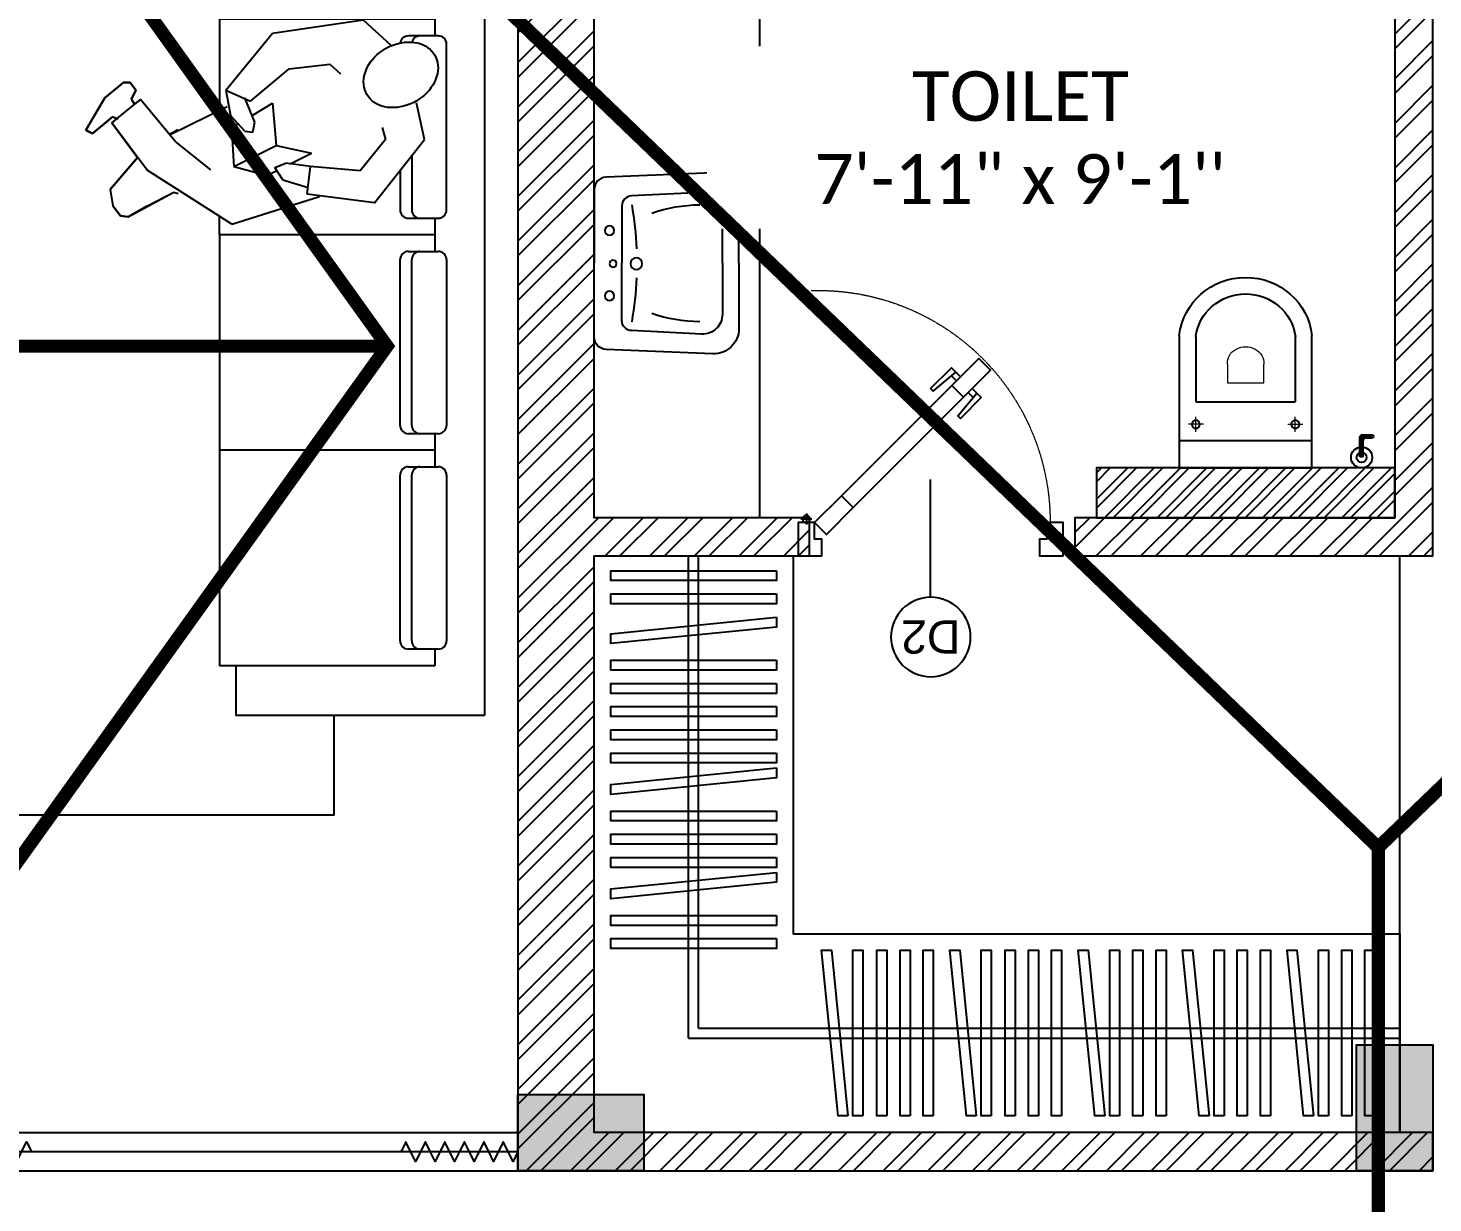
# Model space of a CAD drawing. Header units: millimetres. Extents: x -176651 to 424033, y -469666 to 486614.
# Drawn here: x 226145 to 230382, y 91903 to 95447 of the extents above; entities that cross this region are included whole.
import ezdxf
from ezdxf import colors
from ezdxf.entities.mleader import LeaderData, LeaderLine
from ezdxf.enums import TextEntityAlignment as Align
from ezdxf.math import Vec2, Vec3

# ---------------------------------------------------------------- set-up
doc = ezdxf.new("R2010")
doc.units = ezdxf.units.MM
doc.linetypes.add('1625_West Villa$0$DASHED', pattern=[0.75, 0.5, -0.25])
doc.linetypes.add('1625W-Roof Plan$0$DASHED', pattern=[0.75, 0.5, -0.25])
for name, color, linetype in [('1625_West Villa$0$ad-Door', 8, 'Continuous'), ('1625_West Villa$0$ad-Furniture', 8, 'Continuous'), ('1625_West Villa$0$ad-Ledge wall', 8, 'Continuous'), ('1625_West Villa$0$ad-Text main', 8, 'Continuous'), ('1625_West Villa$0$ad-Text Main_Door&window Label', 8, 'Continuous'), ('1625_West Villa$0$ad-Toilet fixtures', 8, 'Continuous'), ('1625_West Villa$0$ad-Wall', 8, 'Continuous'), ('1625_West Villa$0$ad-Wall hatch', 8, 'Continuous'), ('1625W-Roof Plan$0$ad-Primary Roof', 8, 'Continuous'), ('1625W-Roof Plan$0$ad-Secondary Roof', 8, 'Continuous'), ('1625W_Columns$0$ad-Column', 8, 'Continuous'), ('1625W_Columns$0$ad-Column Hatch', 8, 'Continuous'), ('Site Levels$0$ad-Lvl-Entance road', 4, 'Continuous')]:
    doc.layers.add(name, color=color, linetype=linetype)
doc.styles.add('1625_West Villa$0$New Text Style', font='arial.ttf', dxfattribs={"height": 100})
doc.styles.add('1625_West Villa$0$Standard', font='calibril.ttf')
doc.styles.add('Site Levels$0$Standard', font='arial.ttf')

# ---------------------------------------------------------------- blocks, each defined once
blk = doc.blocks.new('1625_West Villa$0$zw$85AA')
at = {"layer": '1625_West Villa$0$ad-Furniture', "linetype": '1625_West Villa$0$DASHED'}
for points in [[(-1820, 115), (0, 115)], [(-1820, 0), (0, 0)]]:
    blk.add_lwpolyline(points, dxfattribs=at)
at = {"layer": '1625_West Villa$0$ad-Furniture', "transparency": 33554687}
for points in [[(-1820, 57.5), (-1805.3, 28.1), (-1775.9, 86.9), (-1746.6, 28.1), (-1731.9, 57.5), (-1717.2, 86.9), (-1687.8, 28.1), (-1658.4, 86.9), (-1643.7, 57.5), (-1629, 28.1), (-1599.7, 86.9), (-1570.3, 28.1), (-1555.6, 57.5), (-1540.9, 86.9), (-1511.5, 28.1), (-1482.2, 86.9), (-1467.5, 57.5)], [(0, 57.5), (-14.7, 28.1), (-44.1, 86.9), (-73.4, 28.1), (-88.1, 57.5), (-102.8, 86.9), (-132.2, 28.1), (-161.6, 86.9), (-176.3, 57.5), (-191, 28.1), (-220.3, 86.9), (-249.7, 28.1), (-264.4, 57.5), (-279.1, 86.9), (-308.5, 28.1), (-337.8, 86.9), (-352.5, 57.5)]]:
    blk.add_lwpolyline(points, dxfattribs=at)
at = {"layer": '1625_West Villa$0$ad-Furniture'}
blk.add_lwpolyline([(-1820, 57.5), (0, 57.5)], dxfattribs=at)
blk = doc.blocks.new('1625_West Villa$0$zw$A974')
at = {"linetype": 'Continuous'}
for points in [[(210.7, -300), (300, -210.7), (300, 210.7), (210.7, 300), (-210.7, 300), (-300, 210.7), (-300, -210.7), (-210.7, -300)], [(190, -250), (250, -190), (250, 190), (190, 250), (-190, 250), (-250, 190), (-250, -190), (-190, -250)]]:
    blk.add_lwpolyline(points, close=True, dxfattribs=at)
blk = doc.blocks.new('1625_West Villa$0$4BHK_A1$0$$0$3Chair')
for p, q in [((0, 1125), (-750, 1125)), ((-750, 1125), (-750, 975)), ((0, 1125), (0, -1125)), ((-150, 975), (-800, 975)), ((-800, 975), (-800, 700.3)), ((-150, 975), (-150, 925)), ((-780.5, 761.7), (-640.1, 932.9)), ((-640.1, 932.9), (-366.7, 973.8)), ((-366.7, 973.8), (-282.9, 896.6)), ((-298.8, 886.9), (-289.7, 891.7)), ((-289.7, 891.7), (-280.3, 896)), ((-280.3, 896), (-270.7, 899.5)), ((-270.7, 899.5), (-261, 902.4)), ((-261, 902.4), (-251.2, 904.5)), ((-251.2, 904.5), (-241.4, 905.9)), ((-241.4, 905.9), (-231.7, 906.6)), ((-231.7, 906.6), (-222.2, 906.5)), ((-140, 925), (-230, 925)), ((-222.2, 906.5), (-212.9, 905.6)), ((-212.9, 905.6), (-203.9, 904)), ((-203.9, 904), (-195.3, 901.7)), ((-195.3, 901.7), (-187.1, 898.7)), ((-187.1, 898.7), (-179.4, 894.9)), ((-179.4, 894.9), (-172.3, 890.5)), ((-172.3, 890.5), (-165.8, 885.5)), ((-115, 400), (-115, 900)), ((-343.8, 846.5), (-337.8, 854.3)), ((-337.8, 854.3), (-331, 861.8)), ((-331, 861.8), (-323.7, 868.8)), ((-323.7, 868.8), (-315.9, 875.4)), ((-315.9, 875.4), (-307.5, 881.4)), ((-307.5, 881.4), (-298.8, 886.9)), ((-165.8, 885.5), (-159.9, 879.8)), ((-159.9, 879.8), (-154.8, 873.7)), ((-154.8, 873.7), (-150.4, 867)), ((-150.4, 867), (-146.8, 859.8)), ((-146.8, 859.8), (-144, 852.3)), ((-144, 852.3), (-142, 844.4)), ((-706.6, 728.4), (-589.7, 825.7)), ((-589.7, 825.7), (-466.7, 839.6)), ((-433.3, 809.5), (-466.7, 839.6)), ((-363.1, 804.4), (-360.8, 813)), ((-360.8, 813), (-357.7, 821.6)), ((-357.7, 821.6), (-353.9, 830.1)), ((-353.9, 830.1), (-349.2, 838.5)), ((-349.2, 838.5), (-343.8, 846.5)), ((-142.5, 810.8), (-144.8, 802.1)), ((-141.1, 819.4), (-142.5, 810.8)), ((-142, 844.4), (-140.8, 836.3)), ((-140.5, 827.9), (-141.1, 819.4)), ((-140.8, 836.3), (-140.5, 827.9)), ((-1089.2, 784.6), (-1146.1, 737.7)), ((-1146.1, 737.7), (-1089.2, 784.6)), ((-1069.1, 784.7), (-1089.2, 784.6)), ((-1089.2, 784.6), (-1069.1, 784.7)), ((-1052.2, 761.1), (-1069.1, 784.7)), ((-1069.1, 784.7), (-1052.2, 761.1)), ((-365.1, 787.3), (-364.5, 795.8)), ((-364.8, 778.9), (-365.1, 787.3)), ((-363.6, 770.7), (-364.8, 778.9)), ((-364.5, 795.8), (-363.1, 804.4)), ((-361.6, 762.9), (-363.6, 770.7)), ((-358.8, 755.3), (-361.6, 762.9)), ((-161.8, 768.6), (-167.8, 760.8)), ((-156.4, 776.7), (-161.8, 768.6)), ((-151.7, 785), (-156.4, 776.7)), ((-147.9, 793.5), (-151.7, 785)), ((-144.8, 802.1), (-147.9, 793.5)), ((-1146.1, 737.7), (-1202.5, 640.5)), ((-1202.5, 640.5), (-1146.1, 737.7)), ((-1124.7, 663), (-1038, 733)), ((-1065.5, 734.4), (-1052.2, 761.1)), ((-1052.2, 761.1), (-1065.5, 734.4)), ((-1055.7, 718.7), (-1065.5, 734.4)), ((-1065.5, 734.4), (-1055.7, 721)), ((-1038, 733), (-1055.7, 718.7)), ((-950.5, 627.3), (-1038, 733)), ((-931.3, 604.2), (-1038, 733)), ((-780.5, 761.7), (-706.6, 728.4)), ((-780.5, 761.7), (-767, 684.7)), ((-693.1, 664.8), (-723.5, 738.5)), ((-701.4, 685), (-639.7, 721.8)), ((-639.7, 721.8), (-629.3, 594.6)), ((-355.2, 748.2), (-358.8, 755.3)), ((-350.8, 741.5), (-355.2, 748.2)), ((-345.7, 735.3), (-350.8, 741.5)), ((-339.8, 729.7), (-345.7, 735.3)), ((-333.3, 724.6), (-339.8, 729.7)), ((-326.2, 720.2), (-333.3, 724.6)), ((-215.9, 723.4), (-225.3, 719.2)), ((-206.8, 728.3), (-215.9, 723.4)), ((-198.1, 733.8), (-206.8, 728.3)), ((-181.8, 612.3), (-205.5, 722.7)), ((-189.7, 739.8), (-198.1, 733.8)), ((-181.9, 746.4), (-189.7, 739.8)), ((-174.6, 753.4), (-181.9, 746.4)), ((-167.8, 760.8), (-174.6, 753.4)), ((-1182.5, 630.4), (-1122.4, 680.8)), ((-1122.4, 680.8), (-1142.4, 663.9)), ((-1122.4, 680.8), (-1109.1, 675.6)), ((-1105.5, 674.1), (-1122.4, 680.8)), ((-948.2, 627.4), (-776.9, 711.7)), ((-723.3, 638), (-767, 684.7)), ((-318.5, 716.5), (-326.2, 720.2)), ((-310.3, 713.4), (-318.5, 716.5)), ((-301.7, 711.1), (-310.3, 713.4)), ((-292.7, 709.5), (-301.7, 711.1)), ((-283.4, 708.7), (-292.7, 709.5)), ((-273.9, 708.6), (-283.4, 708.7)), ((-264.2, 709.2), (-273.9, 708.6)), ((-254.4, 710.6), (-264.2, 709.2)), ((-244.6, 712.8), (-254.4, 710.6)), ((-234.9, 715.6), (-244.6, 712.8)), ((-225.3, 719.2), (-234.9, 715.6)), ((-1202.5, 640.5), (-1182.5, 630.4)), ((-1182.5, 630.4), (-1202.5, 640.5)), ((-1142.4, 663.9), (-1182.5, 630.4)), ((-1109.1, 675.6), (-1124.7, 663)), ((-1124.7, 663), (-1046.8, 558.4)), ((-1018.3, 520.3), (-1124.7, 663)), ((-925, 642), (-950.5, 627.3)), ((-763.4, 648.1), (-743.7, 659.8)), ((-763.4, 648.1), (-756.5, 530.7)), ((-723.3, 638), (-699.7, 634.8)), ((-699.7, 634.8), (-693.1, 664.8)), ((-309.1, 649), (-298.9, 612.1)), ((-931.3, 604.2), (-827.4, 520.7)), ((-756.5, 530.7), (-629.3, 594.6)), ((-629.3, 594.6), (-522.3, 571.5)), ((-298.9, 612.1), (-375.7, 518)), ((-331.9, 421.1), (-181.8, 612.3)), ((-1129.9, 461.5), (-1045.2, 560.3)), ((-1046.8, 558.4), (-1129.9, 461.5)), ((-586.2, 539.4), (-522.3, 571.5)), ((-220, 563.6), (-220, 400)), ((-762.8, 356.6), (-1018.3, 520.3)), ((-756.5, 530.7), (-656.2, 504.1)), ((-656.2, 504.1), (-627, 518.8)), ((-632.7, 527.7), (-599.3, 541.2)), ((-609, 490.8), (-632.7, 527.7)), ((-525.4, 531.1), (-599.3, 541.2)), ((-535.4, 447.4), (-525.4, 531.1)), ((-375.7, 518), (-525.4, 531.1)), ((-255, 519), (-255, 400)), ((-609, 490.8), (-532, 467.4)), ((-1129.9, 461.5), (-1121.9, 412.8)), ((-1129.9, 461.5), (-1121.9, 412.8)), ((-1075, 379.5), (-937.7, 453.3)), ((-1018.8, 411.4), (-937.7, 453.3)), ((-937.7, 453.3), (-924.6, 449.9)), ((-762.8, 356.6), (-498.5, 440.8)), ((-331.9, 421.1), (-535.4, 447.4)), ((-1121.9, 412.8), (-1098.3, 382.6)), ((-1098.3, 382.6), (-1121.9, 412.8)), ((-1098.3, 382.6), (-1075, 379.5)), ((-1075, 379.5), (-1098.3, 382.6)), ((-1018.8, 411.4), (-1075, 379.5)), ((-230, 375), (-140, 375)), ((-150, 375), (-150, 275)), ((-150, 325), (-800, 325)), ((-800, 325), (-800, -325)), ((-230, 275), (-140, 275)), ((-255, -250), (-255, 250)), ((-220, -250), (-220, 250)), ((-115, 250), (-115, -250)), ((-140, -275), (-230, -275)), ((-150, -275), (-150, -375)), ((-150, -325), (-800, -325)), ((-230, -375), (-140, -375)), ((-255, -900), (-255, -400)), ((-220, -900), (-220, -400)), ((-115, -400), (-115, -900)), ((-140, -925), (-230, -925)), ((-150, -925), (-150, -975)), ((-150, -975), (-800, -975)), ((-750, -975), (-750, -1125)), ((0, -1125), (-750, -1125))]:
    blk.add_line(p, q)
for points in [[(-800, 325), (-800, 380.4)], [(-800, -325), (-800, -975)]]:
    blk.add_lwpolyline(points)
for centre, start, end in [((-230, 900), 90, 171.3158), ((-195, 900), 90, 165.5805), ((-140, 900), 0, 90), ((-230, 400), 180, 270), ((-195, 400), 180, 270), ((-140, 400), 270, 0), ((-230, 250), 90, 180), ((-195, 250), 90, 180), ((-140, 250), 0, 90), ((-230, -250), 180, 270), ((-195, -250), 180, 270), ((-140, -250), 270, 0), ((-230, -400), 90, 180), ((-195, -400), 90, 180), ((-140, -400), 0, 90), ((-230, -900), 180, 270), ((-195, -900), 180, 270), ((-140, -900), 270, 0)]:
    blk.add_arc(centre, 25, start, end)
blk = doc.blocks.new('1625_West Villa$0$ad_Sofa 2 seaters')
for p, q in [((0, 800), (750, 800)), ((0, 800), (0, -800)), ((750, 800), (750, 650)), ((150, 650), (800, 650)), ((150, 650), (150, 600)), ((800, 650), (800, -650)), ((230, 600), (140, 600)), ((150, 50), (150, 600)), ((115, 575), (115, 75)), ((220, 75), (220, 575)), ((255, 75), (255, 575)), ((140, 50), (230, 50)), ((150, 50), (150, -50)), ((150, 0), (800, 0)), ((150, 0), (800, 0)), ((115, -75), (115, -575)), ((230, -50), (140, -50)), ((220, -575), (220, -75)), ((255, -575), (255, -75)), ((140, -600), (230, -600)), ((150, -600), (150, -650)), ((150, -650), (800, -650)), ((750, -650), (750, -800)), ((0, -800), (750, -800))]:
    blk.add_line(p, q)
for centre, start, end in [((140, 575), 90, 180), ((195, 575), 0, 90), ((230, 575), 0, 90), ((140, 75), 180, 270), ((195, 75), 270, 0), ((230, 75), 270, 0), ((140, -75), 90, 180), ((195, -75), 0, 90), ((230, -75), 0, 90), ((140, -575), 180, 270), ((195, -575), 270, 0), ((230, -575), 270, 0)]:
    blk.add_arc(centre, 25, start, end)
blk = doc.blocks.new('1625_West Villa$0$zw$BD1E')
at = {"layer": '1625_West Villa$0$ad-Furniture'}
for points in [[(555.4, -3372.6), (555.4, -3672.6), (3094.6, -3672.6), (3094.6, -555.4), (2794.6, -556)], [(855.4, -555.4), (1194.6, -555.4)], [(555.4, -855.4), (555.4, -1121.6)]]:
    blk.add_lwpolyline(points, dxfattribs=at)
blk.add_lwpolyline([(2344.6, -1646.6), (2344.6, -2846.6), (1644.6, -2846.6), (1644.6, -1646.6)], close=True, dxfattribs=at)
for name, p, rotation in [('1625_West Villa$0$ad_Sofa 2 seaters', (1994.6, -100.4), 270.0000000000001), ('1625_West Villa$0$zw$A974', (555.4, -555.4), 180)]:
    blk.add_blockref(name, p, dxfattribs=dict(at, rotation=rotation))
at = {"layer": '1625_West Villa$0$ad-Furniture', "xscale": -1}
blk.add_blockref('1625_West Villa$0$4BHK_A1$0$$0$3Chair', (100.4, -2246.6), dxfattribs=at)
blk = doc.blocks.new('1625_West Villa$0$zw$AA46')
at = {"layer": '1625_West Villa$0$ad-Furniture'}
for p, q in [((285, 285), (285, 1740)), ((315, 315), (315, 1740)), ((315, 315), (2430, 315)), ((285, 285), (2430, 285))]:
    blk.add_line(p, q, dxfattribs=at)
for points in [[(0, 1740), (600, 1740), (600, 600), (2430, 600), (2430, 0), (0, 0)], [(550, 1695), (550, 1665), (50, 1665), (50, 1695)], [(550, 1625), (550, 1595), (50, 1595), (50, 1625)], [(550, 1555), (550, 1525), (50, 1475), (50, 1505)], [(550, 1425), (550, 1395), (50, 1395), (50, 1425)], [(550, 1355), (550, 1325), (50, 1325), (50, 1355)], [(550, 1285), (550, 1255), (50, 1255), (50, 1285)], [(550, 1215), (550, 1185), (50, 1185), (50, 1215)], [(550, 1145), (550, 1115), (50, 1115), (50, 1145)], [(550, 1100), (550, 1070), (50, 1020), (50, 1050)], [(550, 970), (550, 940), (50, 940), (50, 970)], [(550, 900), (550, 870), (50, 870), (50, 900)], [(550, 830), (550, 800), (50, 800), (50, 830)], [(550, 785), (550, 755), (50, 705), (50, 735)], [(550, 655), (550, 625), (50, 625), (50, 655)], [(550, 585), (550, 555), (50, 555), (50, 585)], [(765.5, 50), (735.5, 50), (685.5, 550), (715.5, 550)], [(810.5, 50), (780.5, 50), (780.5, 550), (810.5, 550)], [(882.7, 50), (852.7, 50), (852.7, 550), (882.7, 550)], [(952.7, 50), (922.7, 50), (922.7, 550), (952.7, 550)], [(1022.7, 50), (992.7, 50), (992.7, 550), (1022.7, 550)], [(1152.7, 50), (1122.7, 50), (1072.7, 550), (1102.7, 550)], [(1197.7, 50), (1167.7, 50), (1167.7, 550), (1197.7, 550)], [(1270, 50), (1240, 50), (1240, 550), (1270, 550)], [(1340, 50), (1310, 50), (1310, 550), (1340, 550)], [(1410, 50), (1380, 50), (1380, 550), (1410, 550)], [(1540, 50), (1510, 50), (1460, 550), (1490, 550)], [(1585, 50), (1555, 50), (1555, 550), (1585, 550)], [(1655, 50), (1625, 50), (1625, 550), (1655, 550)], [(1725, 50), (1695, 50), (1695, 550), (1725, 550)], [(1855, 50), (1825, 50), (1775, 550), (1805, 550)], [(1900, 50), (1870, 50), (1870, 550), (1900, 550)], [(1970, 50), (1940, 50), (1940, 550), (1970, 550)], [(2040, 50), (2010, 50), (2010, 550), (2040, 550)], [(2170, 50), (2140, 50), (2090, 550), (2120, 550)], [(2215, 50), (2185, 50), (2185, 550), (2215, 550)], [(2285, 50), (2255, 50), (2255, 550), (2285, 550)], [(2355, 50), (2325, 50), (2325, 550), (2355, 550)]]:
    blk.add_lwpolyline(points, close=True, dxfattribs=at)
blk = doc.blocks.new('1625_West Villa$0$6 U T S R N_Typical Floor Plan$0$3BHK+_A$0$ad_Commode')
for p, q in [((399.7, 200), (0, 200)), ((0, 200), (0, -200)), ((81.7, -200), (81.7, 200)), ((396.5, 150), (199.8, 150)), ((199.8, 150), (199.8, -150)), ((396.5, -150), (199.8, -150)), ((0, -200), (399.7, -200))]:
    blk.add_line(p, q)
at = {"lineweight": 9}
for p, q in [((131.7, 127.4), (131.7, 172.6)), ((109.1, 150), (154.3, 150)), ((313.4, 55.1), (256.4, 55.1)), ((256.4, 55.1), (256.4, -55.1)), ((256.4, -55.1), (313.4, -55.1)), ((109.1, -150), (154.3, -150)), ((131.7, -127.4), (131.7, -172.6))]:
    blk.add_line(p, q, dxfattribs=at)
at = {"extrusion": (0, 0, -1)}
for centre, major_axis, ratio, start_param, end_param in [((379.8, 0), (0, 201), 0.969555, 0.102023, 3.039569), ((131.7, 150), (-8.69, 8.69), 1, 0.785398, 7.068583), ((379.9, 0), (0, 151), 0.959538, 0.1147, 3.026893), ((131.7, -150), (-8.69, -8.69), 1, 2.356194490171165, 8.639379797350752)]:
    blk.add_ellipse(centre, major_axis=major_axis, ratio=ratio, start_param=start_param, end_param=end_param, dxfattribs=at)
at = {"lineweight": 9, "extrusion": (0, 0, -1)}
blk.add_ellipse((316.7, 0), major_axis=(0, 55.2), ratio=0.889512, start_param=-0.06636, end_param=3.207953, dxfattribs=at)
blk = doc.blocks.new('1625_West Villa$0$Typical floor plan$0$239E All Floor Plans$0$ad_Faucet')
at = {"ltscale": 25}
h = blk.add_hatch(dxfattribs=at)
h.set_pattern_fill('ANSI31', color=256, style=0)
h.set_pattern_definition([(45, (608.51888, -980.84871), (-0.088388348, 0.088388348), [])])
h.paths.add_polyline_path([(1.79, 0.23, -0.101839), (1.84, 0, -0.082633), (1.8, -0.19), (2.48, -0.19, 0.038606), (2.49, 0, 0.047181), (2.47, 0.23)])
h.paths.add_polyline_path([(1.31, -0.19), (1.8, -0.19, 0.082633), (1.84, 0, 0.101839), (1.79, 0.23), (1.31, 0.23)])
h.paths.add_polyline_path([(2.47, 0.23, -0.047181), (2.49, 0, -0.038606), (2.48, -0.19), (3.3, -0.19, -0.414214), (3.59, -0.48), (3.59, -0.64), (3.59, -1.18, -0.836396), (3.92, -1.24), (3.92, -0.64), (3.92, -0.05, 0.414214), (3.63, 0.23)])
for p, q in [((1.31, -0.19), (1.31, 0.23)), ((1.31, 0.23), (3.63, 0.23)), ((1.31, -0.19), (3.3, -0.19)), ((3.59, -0.48), (3.59, -0.64)), ((3.59, -0.64), (3.59, -1.27)), ((3.92, -0.05), (3.92, -0.64)), ((3.92, -0.64), (3.92, -1.27))]:
    blk.add_line(p, q)
for centre, radius in [((1.25, 0), 1.25), ((1.25, 0), 0.591), ((3.75, -1.24), 0.173)]:
    blk.add_circle(centre, radius)
for centre in [(3.63, -0.05), (3.3, -0.48)]:
    blk.add_arc(centre, 0.288, 0, 90)
blk = doc.blocks.new('1625_West Villa$0$zw$F302')
at = {"layer": '1625_West Villa$0$ad-Furniture'}
for points in [[(436.4, 0), (436.4, 198, 0.426121), (358.4, 272.8), (35.9, 259.8, 0.402405), (0, 222.4), (0, 0)], [(386.8, 0), (386.8, 153.8, 0.426121), (324.5, 213.7), (112.5, 203.2, 0.402405), (83.7, 173.3), (83.7, 0)], [(436.4, 0), (436.4, -198, -0.426121), (358.4, -272.8), (35.9, -259.8, -0.402405), (0, -222.4), (0, 0)], [(386.8, 0), (386.8, -153.8, -0.426121), (324.5, -213.7), (112.5, -203.2, -0.402405), (83.7, -173.3), (83.7, 0)]]:
    blk.add_lwpolyline(points, format="xyb", dxfattribs=at)
for centre, radius in [((46, 98.6), 14.1), ((56.6, 1.3), 10.6), ((127.4, 1.3), 17.7), ((46, -98.6), 14.1)]:
    blk.add_circle(centre, radius, dxfattribs=at)
for centre, radius, start, end in [((-831.2, 8.5), 959.2, 2.1045, 10.0784), ((322.6, -285.2), 461.6, 90.5074, 108.8514), ((-831.2, -8.5), 959.2, 349.9216, 357.8955), ((322.6, 285.2), 461.6, 251.1486, 269.4926)]:
    blk.add_arc(centre, radius, start, end, dxfattribs=at)
blk = doc.blocks.new('1625_West Villa$0$zw$66EE')
at = {"layer": '1625_West Villa$0$ad-Furniture', "linetype": '1625_West Villa$0$DASHED'}
blk.add_lwpolyline([(7540, 8760), (7540, 10500)], dxfattribs=at)
at = {"layer": '1625_West Villa$0$ad-Toilet fixtures'}
blk.add_lwpolyline([(5610, 10615), (5610, 12150)], dxfattribs=at)
at = {"layer": '1625_West Villa$0$ad-Furniture', "xscale": -1}
blk.add_blockref('1625_West Villa$0$zw$BD1E', (4880, 13390), dxfattribs=at)
at = {"layer": '1625_West Villa$0$ad-Furniture'}
for name, p in [('1625_West Villa$0$zw$AA46', (5110, 8760)), ('1625_West Villa$0$zw$85AA', (4880, 8645))]:
    blk.add_blockref(name, p, dxfattribs=at)
at = {"layer": '1625_West Villa$0$ad-Toilet fixtures', "xscale": -1, "rotation": 179.9999999999999}
blk.add_blockref('1625_West Villa$0$zw$F302', (5110, 11382.5), dxfattribs=at)
at = {"layer": '1625_West Villa$0$ad-Toilet fixtures', "rotation": 90.0000000000005}
blk.add_blockref('1625_West Villa$0$6 U T S R N_Typical Floor Plan$0$3BHK+_A$0$ad_Commode', (7075, 10765), dxfattribs=at)
at = {"layer": '1625_West Villa$0$ad-Toilet fixtures', "xscale": 25.39999999990691, "yscale": 25.39999999990691, "zscale": 25.39999999990691, "rotation": 90.00000000000031}
blk.add_blockref('1625_West Villa$0$Typical floor plan$0$239E All Floor Plans$0$ad_Faucet', (7425, 10765), dxfattribs=at)
blk = doc.blocks.new('*U96')
for p, q in [((8.3, -111.1), (41.7, -111.1)), ((25, -127.8), (25, -94.4)), ((528.5, -478), (513.6, -492.9)), ((463.3, -543.1), (478.2, -528.2))]:
    blk.add_line(p, q)
for points in [[(50, -100), (0, -100), (0, 0), (71.4, 0), (71.4, -35.7), (71.4, -50), (50, -50)], [(750, -100), (750, -50), (728.6, -50), (728.6, -35.7), (728.6, 0), (800, 0), (800, -100)], [(50, -100), (130.8, -180.8), (166.2, -145.5), (85.4, -64.6)], [(130.8, -180.8), (464.2, -514.2), (499.5, -478.8), (166.2, -145.5)], [(545, -595), (464.2, -514.2), (499.5, -478.8), (580.3, -559.6)]]:
    blk.add_lwpolyline(points, close=True)
for points in [[(525.4, -504.7), (552.8, -477.2), (490, -414.3), (482.2, -422.2), (539.2, -490.8)], [(490, -540), (462.5, -567.5), (399.7, -504.7), (407.6, -496.8), (476.2, -553.8)]]:
    blk.add_lwpolyline(points)
blk.add_circle((25, -111.1), 11.1)
at = {"color": 8, "linetype": '1625_West Villa$0$DASHED', "lineweight": 0}
blk.add_arc((62.1, -102.1), 698.3, 268.1881, 1.8119, dxfattribs=at)
at = {"layer": '1625_West Villa$0$ad-Text Main_Door&window Label'}
blk.add_line((400, 125), (400, -230), dxfattribs=at)
blk.add_circle((400.3, 245), 120, dxfattribs=at)
at = {"layer": '1625_West Villa$0$ad-Text Main_Door&window Label', "style": '1625_West Villa$0$New Text Style'}
blk.add_attdef('D1', text='', height=100, dxfattribs=at).set_placement((400.3, 245), align=Align.MIDDLE_CENTER)
blk = doc.blocks.new('1625_West Villa$0$zw$6266')
at = {"layer": '1625_West Villa$0$ad-Wall hatch', "transparency": 33554610}
h = blk.add_hatch(dxfattribs=at)
h.set_pattern_fill('ANSI32', color=256, scale=10)
h.paths.add_polyline_path([(0, 13620), (0, 10305), (230, 10305), (230, 13390), (4880, 13390), (4880, 8645), (7640, 8645), (7640, 8760), (5110, 8760), (5110, 10500), (5760, 10500), (5760, 10615), (5110, 10615), (5110, 13390), (7525, 13390), (7525, 10615), (6560, 10615), (6560, 10500), (7640, 10500), (7640, 13390), (11890, 13390), (11890, 8760), (8540, 8760), (8540, 8645), (11890, 8645), (11890, 230), (10090, 230), (10090, 0), (12120, 0), (12120, 13620)])
at = {"layer": '1625_West Villa$0$ad-Wall hatch'}
h = blk.add_hatch(dxfattribs=at)
h.set_pattern_fill('ANSI32', color=256, scale=150, angle=360)
h.set_pattern_definition([(225, (-39743.004, 20341.724), (39.774756, -39.774756), []), (225, (-39769.52, 20341.724), (39.774756, -39.774756), [])])
h.paths.add_polyline_path([(7525, 10765), (6625, 10765), (6625, 10615), (7525, 10615)])
at = {"layer": '1625_West Villa$0$ad-Ledge wall'}
blk.add_lwpolyline([(7525, 10765), (6625, 10765), (6625, 10615), (7525, 10615)], close=True, dxfattribs=at)
at = {"layer": '1625_West Villa$0$ad-Wall'}
blk.add_lwpolyline([(230, 13390), (4880, 13390), (4880, 8645), (7640, 8645), (7640, 8760), (5110, 8760), (5110, 10500), (5760, 10500), (5760, 10615), (5110, 10615), (5110, 13390), (7525, 13390), (7525, 10615), (6560, 10615), (6560, 10500), (7640, 10500), (7640, 13390), (11890, 13390), (11890, 8760), (8540, 8760), (8540, 8645), (11890, 8645), (11890, 230)], dxfattribs=at)
at = {"layer": '1625_West Villa$0$ad-Door', "ltscale": 5}
ref = blk.add_blockref('*U96', (5725, 10500), dxfattribs=dict(at, xscale=-1, rotation=179.9999999999999))
ref.add_attrib('D1', 'D2', dxfattribs={"layer": '1625_West Villa$0$ad-Text Main_Door&window Label', "height": 100, "rotation": 1260, "style": '1625_West Villa$0$New Text Style'}).set_placement((6125.3, 10255), align=Align.MIDDLE_CENTER)
blk = doc.blocks.new('1625_West Villa$0$zw$6540')
at = {"layer": '1625_West Villa$0$ad-Text main', "char_height": 150, "width": 1741.287, "attachment_point": 5, "style": '1625_West Villa$0$Standard', "bg_fill": 2}
for s, insert in [('TOILET\\P7\'-11" x 9\'-1\'\'', (6395.6, 11761.7)), ("LIVING ROOM\\P15'-3'' x 15'-7''", (2579.7, 11065))]:
    blk.add_mtext(s, dxfattribs=dict(at, insert=insert))
blk = doc.blocks.new('1625W-Roof Plan$0$A$Ca594aa6c')
at = {"layer": '1625W-Roof Plan$0$ad-Primary Roof', "linetype": '1625W-Roof Plan$0$DASHED', "ltscale": 2, "const_width": 40}
blk.add_lwpolyline([(12570, 900), (2380, 900), (7475, -4000)], close=True, dxfattribs=at)
blk.add_lwpolyline([(7475, -4000), (7475, -10550)], dxfattribs=at)
at = {"layer": '1625W-Roof Plan$0$ad-Secondary Roof', "linetype": '1625W-Roof Plan$0$DASHED', "ltscale": 2, "const_width": 40}
blk.add_lwpolyline([(-1820, 450), (2380, 450), (4485.4, -2487.5), (2380, -5425), (-1820, -5425)], close=True, dxfattribs=at)
blk.add_lwpolyline([(4485.4, -2487.5), (-1031.4, -2487.5)], dxfattribs=at)
blk = doc.blocks.new('1625W-Roof Plan')
blk.add_blockref('1625W-Roof Plan$0$A$Ca594aa6c', (0, 13620))
blk = doc.blocks.new('1625W_Columns$0$zw$6AA0')
at = {"layer": '1625W_Columns$0$ad-Column Hatch', "transparency": 33554687}
h = blk.add_hatch(color=256, dxfattribs=at)
h.dxf.hatch_style = 1
h.paths.add_polyline_path([(0, -230), (380, -230), (380, 0), (0, 0)])
at = {"layer": '1625W_Columns$0$ad-Column'}
blk.add_lwpolyline([(0, -230), (380, -230), (380, 0), (0, 0)], close=True, dxfattribs=at)
blk = doc.blocks.new('1625W_Columns')
at = {"layer": '1625W_Columns$0$ad-Column', "xscale": -1}
for p, rotation in [((7640, 8645), 270), ((5260, 8875), 359.9999999999999)]:
    blk.add_blockref('1625W_Columns$0$zw$6AA0', p, dxfattribs=dict(at, rotation=rotation))
blk = doc.blocks.new('1625_West Villa')
at = {"layer": '1625_West Villa$0$ad-Furniture'}
blk.add_blockref('1625_West Villa$0$zw$66EE', (0, 0), dxfattribs=at)
at = {"layer": '1625_West Villa$0$ad-Text main'}
blk.add_blockref('1625_West Villa$0$zw$6540', (0, 0), dxfattribs=at)
blk.add_blockref('1625W-Roof Plan', (0, 0))
blk.add_blockref('1625_West Villa$0$zw$6266', (0, 0))
blk.add_blockref('1625W_Columns', (0, 0))
blk = doc.blocks.new("All Plot's Villa Plans")
at = {"ltscale": 5}
blk.add_blockref('1625_West Villa', (222742.3, 83354.9), dxfattribs=at)
blk = doc.blocks.new('Site Levels$0$zw$1B0B')
at = {"layer": 'Site Levels$0$ad-Lvl-Entance road'}
ml = blk.add_multileader_mtext('Standard', dxfattribs=at)
ml.set_content('{\\fArial|b1|i0|c0|p34;497.57}', color=256, style='Site Levels$0$Standard')
ml.set_leader_properties()
ml.build(insert=Vec2(0, 0))
ml.multileader.update_dxf_attribs({"has_text_frame": 1, "arrow_head_size": 1219.2, "scale": 12})
ctx = ml.context
ctx.base_point, ctx.scale, ctx.char_height, ctx.arrow_head_size, ctx.landing_gap_size, ctx.plane_origin = Vec3(215314.5, -9726.4), 12, 1219.186, 1219.2, 609.6, Vec3(213475.3, -5006.2)
notes = []
notes.append((ctx, [(0, (1, 1, 0), (214469.6, -9726.4), (1, 0), 845, [(0, [(213475.3, -5006.2)], 0, [])])]))
ctx.mtext.insert, ctx.mtext.width, ctx.mtext.defined_height, ctx.mtext.flow_direction = Vec3(215924.1, -9106), 5138.489, 1392.4, 5
ctx.mtext.has_bg_fill, ctx.mtext.bg_color, ctx.mtext.bg_scale_factor, ctx.mtext.bg_transparency, ctx.mtext.use_window_bg_color = 1, -1027028792, 1.5, 0, 1
for ctx, leaders in notes:
    for number, flags, end, landing, length, lines in leaders:
        leader = LeaderData()
        leader.index, (leader.has_last_leader_line, leader.has_dogleg_vector, leader.attachment_direction) = number, flags
        leader.last_leader_point, leader.dogleg_vector, leader.dogleg_length = Vec3(end), Vec3(landing), length
        for number, points, colour, breaks in lines:
            line = LeaderLine()
            line.index, line.vertices, line.color, line.breaks = number, Vec3.list(points), colors.encode_raw_color(colour), breaks
            leader.lines.append(line)
        ctx.leaders.append(leader)
blk = doc.blocks.new('Site Levels')
at = {"layer": 'Site Levels$0$ad-Lvl-Entance road', "ltscale": 5}
blk.add_blockref('Site Levels$0$zw$1B0B', (-5982.9, 99418.6), dxfattribs=at)

msp = doc.modelspace()

# ---------------------------------------------------------------- block references
at = {"ltscale": 5}
msp.add_blockref("All Plot's Villa Plans", (0, 0), dxfattribs=at)

# ---------------------------------------------------------------- next in the draw order: block references
msp.add_blockref('Site Levels', (0, 0), dxfattribs=at)

doc.saveas('drawing.dxf')
